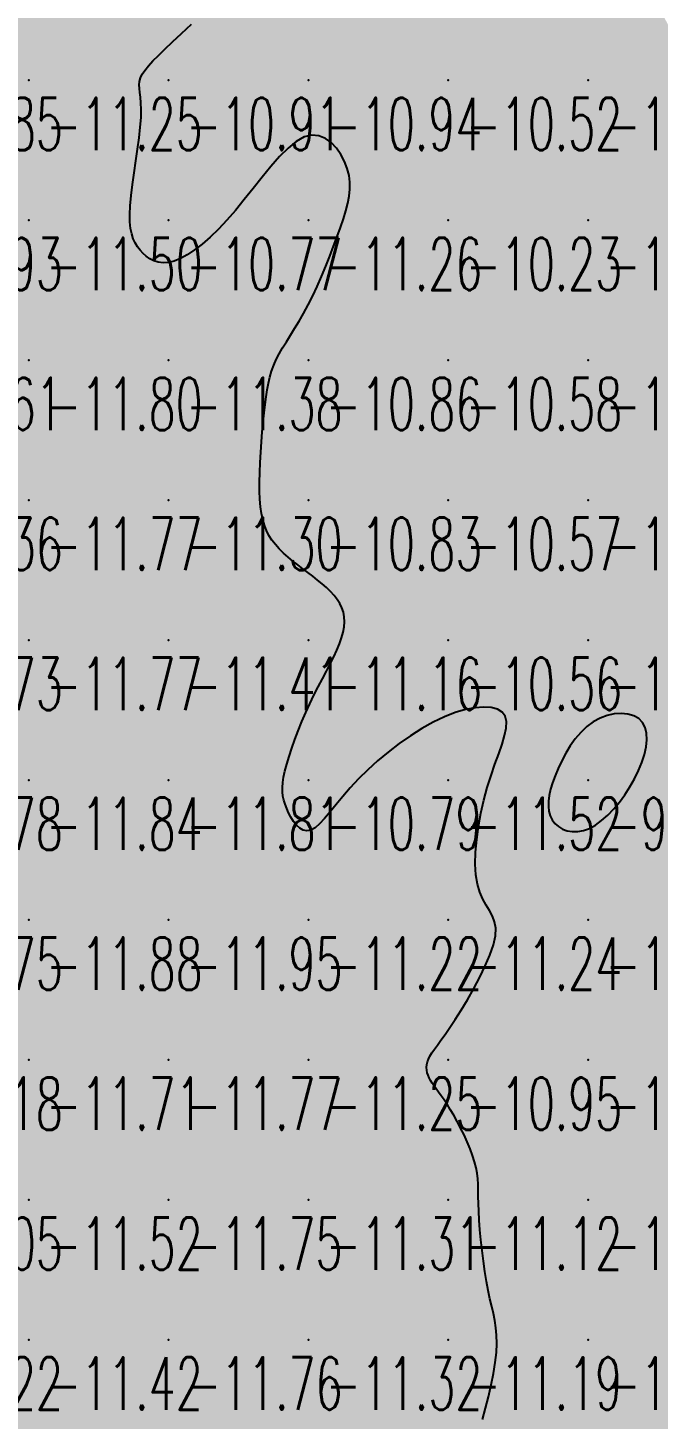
# Model space of a CAD drawing. Header units: millimetres. Extents: x 88261 to 90953, y 390274 to 392322.
# Drawn here: x 89850.2 to 89895.3, y 391011.6 to 391111 of the extents above; entities that cross this region are included whole.
import ezdxf
from ezdxf.enums import TextEntityAlignment as Align

# ---------------------------------------------------------------- set-up
doc = ezdxf.new("R2010")
doc.units = ezdxf.units.MM
doc.header["$LTSCALE"] = 25
for name, color, linetype in [('CN_03_00', 7, 'Continuous'), ('CN_04_00', 242, 'Continuous'), ('COTEAlt', 7, 'Continuous'), ('TN_COLORIAGE', 7, 'Continuous')]:
    doc.layers.add(name, color=color, linetype=linetype)
doc.styles.add('Simplex 1.0', font='Simplex.shx', dxfattribs={"width": 0.99, "height": 2.5})
doc.styles.get("Standard").update_dxf_attribs({"font": 'times.ttf'})

# ---------------------------------------------------------------- blocks, each defined once
blk = doc.blocks.new('COTE')
at = {"color": 0}
blk.add_point((0, 0), dxfattribs=at)
at = {"layer": 'COTEAlt'}
blk.add_attdef('ALT', text='', height=3.75, dxfattribs=at).set_placement((1.25, -1.25), align=Align.TOP_LEFT)

msp = doc.modelspace()

# ---------------------------------------------------------------- linework, layer by layer
at = {"layer": 'CN_03_00', "elevation": -11, "flags": 128}
msp.add_lwpolyline([(89882.693, 391011.543), (89882.911, 391012.343), (89883.12, 391013.174), (89883.311, 391014.012), (89883.475, 391014.834), (89883.604, 391015.618), (89883.689, 391016.341), (89883.723, 391016.986), (89883.711, 391017.567), (89883.661, 391018.101), (89883.581, 391018.609), (89883.477, 391019.11), (89883.357, 391019.622), (89883.229, 391020.166), (89883.101, 391020.759), (89882.978, 391021.416), (89882.864, 391022.124), (89882.759, 391022.864), (89882.665, 391023.62), (89882.583, 391024.372), (89882.515, 391025.102), (89882.462, 391025.793), (89882.426, 391026.425), (89882.406, 391026.986), (89882.396, 391027.485), (89882.389, 391027.936), (89882.377, 391028.353), (89882.354, 391028.75), (89882.311, 391029.14), (89882.241, 391029.539), (89882.136, 391029.959), (89881.992, 391030.412), (89881.813, 391030.89), (89881.606, 391031.384), (89881.378, 391031.881), (89881.136, 391032.373), (89880.887, 391032.848), (89880.637, 391033.296), (89880.394, 391033.706), (89880.164, 391034.071), (89879.948, 391034.393), (89879.747, 391034.679), (89879.561, 391034.934), (89879.391, 391035.164), (89879.238, 391035.375), (89879.101, 391035.572), (89878.983, 391035.763), (89878.882, 391035.951), (89878.802, 391036.138), (89878.744, 391036.326), (89878.708, 391036.515), (89878.698, 391036.706), (89878.715, 391036.9), (89878.76, 391037.098), (89878.836, 391037.301), (89878.943, 391037.512), (89879.085, 391037.74), (89879.262, 391037.997), (89879.476, 391038.295), (89879.73, 391038.646), (89880.025, 391039.06), (89880.362, 391039.55), (89880.745, 391040.128), (89881.17, 391040.798), (89881.619, 391041.541), (89882.072, 391042.332), (89882.506, 391043.145), (89882.9, 391043.954), (89883.232, 391044.732), (89883.479, 391045.456), (89883.622, 391046.098), (89883.645, 391046.642), (89883.566, 391047.107), (89883.409, 391047.52), (89883.199, 391047.91), (89882.962, 391048.303), (89882.721, 391048.729), (89882.503, 391049.214), (89882.331, 391049.786), (89882.226, 391050.465), (89882.186, 391051.238), (89882.208, 391052.086), (89882.285, 391052.986), (89882.412, 391053.919), (89882.584, 391054.864), (89882.795, 391055.8), (89883.04, 391056.707), (89883.312, 391057.567), (89883.592, 391058.372), (89883.86, 391059.118), (89884.096, 391059.8), (89884.281, 391060.414), (89884.393, 391060.954), (89884.413, 391061.417), (89884.321, 391061.797), (89884.101, 391062.092), (89883.763, 391062.299), (89883.318, 391062.421), (89882.781, 391062.457), (89882.165, 391062.408), (89881.483, 391062.275), (89880.749, 391062.057), (89879.975, 391061.756), (89879.176, 391061.373), (89878.363, 391060.919), (89877.547, 391060.404), (89876.74, 391059.84), (89875.954, 391059.239), (89875.199, 391058.611), (89874.488, 391057.968), (89873.831, 391057.321), (89873.239, 391056.682), (89872.706, 391056.066), (89872.227, 391055.487), (89871.796, 391054.959), (89871.407, 391054.498), (89871.053, 391054.118), (89870.728, 391053.834), (89870.426, 391053.661), (89870.141, 391053.607), (89869.874, 391053.661), (89869.626, 391053.803), (89869.397, 391054.016), (89869.189, 391054.282), (89869.002, 391054.582), (89868.838, 391054.898), (89868.697, 391055.212), (89868.581, 391055.511), (89868.49, 391055.8), (89868.427, 391056.088), (89868.392, 391056.387), (89868.388, 391056.706), (89868.416, 391057.054), (89868.477, 391057.443), (89868.572, 391057.883), (89868.703, 391058.379), (89868.866, 391058.925), (89869.059, 391059.512), (89869.278, 391060.128), (89869.52, 391060.764), (89869.781, 391061.409), (89870.058, 391062.053), (89870.348, 391062.687), (89870.646, 391063.302), (89870.948, 391063.895), (89871.246, 391064.465), (89871.535, 391065.014), (89871.809, 391065.539), (89872.06, 391066.041), (89872.283, 391066.518), (89872.473, 391066.971), (89872.622, 391067.399), (89872.731, 391067.804), (89872.798, 391068.187), (89872.824, 391068.551), (89872.807, 391068.898), (89872.749, 391069.229), (89872.647, 391069.546), (89872.503, 391069.851), (89872.316, 391070.147), (89872.091, 391070.434), (89871.832, 391070.714), (89871.544, 391070.988), (89871.233, 391071.259), (89870.902, 391071.528), (89870.558, 391071.795), (89870.205, 391072.063), (89869.848, 391072.333), (89869.491, 391072.607), (89869.14, 391072.885), (89868.8, 391073.168), (89868.475, 391073.459), (89868.171, 391073.758), (89867.893, 391074.067), (89867.645, 391074.386), (89867.431, 391074.718), (89867.25, 391075.067), (89867.101, 391075.441), (89866.981, 391075.845), (89866.889, 391076.285), (89866.823, 391076.768), (89866.78, 391077.298), (89866.758, 391077.883), (89866.757, 391078.524), (89866.772, 391079.211), (89866.802, 391079.929), (89866.844, 391080.663), (89866.896, 391081.399), (89866.955, 391082.121), (89867.018, 391082.815), (89867.083, 391083.467), (89867.149, 391084.064), (89867.218, 391084.612), (89867.295, 391085.117), (89867.385, 391085.588), (89867.491, 391086.033), (89867.618, 391086.458), (89867.77, 391086.872), (89867.951, 391087.282), (89868.165, 391087.696), (89868.407, 391088.12), (89868.675, 391088.559), (89868.963, 391089.019), (89869.267, 391089.506), (89869.583, 391090.025), (89869.906, 391090.582), (89870.232, 391091.183), (89870.557, 391091.831), (89870.877, 391092.516), (89871.19, 391093.227), (89871.493, 391093.95), (89871.782, 391094.674), (89872.056, 391095.387), (89872.31, 391096.077), (89872.543, 391096.731), (89872.751, 391097.341), (89872.928, 391097.911), (89873.069, 391098.449), (89873.168, 391098.963), (89873.219, 391099.46), (89873.217, 391099.95), (89873.156, 391100.439), (89873.031, 391100.935), (89872.836, 391101.441), (89872.577, 391101.936), (89872.258, 391102.393), (89871.884, 391102.786), (89871.462, 391103.088), (89870.995, 391103.274), (89870.49, 391103.317), (89869.952, 391103.189), (89869.385, 391102.876), (89868.796, 391102.399), (89868.188, 391101.792), (89867.567, 391101.087), (89866.936, 391100.317), (89866.301, 391099.515), (89865.667, 391098.714), (89865.038, 391097.945), (89864.418, 391097.238), (89863.812, 391096.6), (89863.223, 391096.032), (89862.654, 391095.537), (89862.11, 391095.116), (89861.592, 391094.773), (89861.106, 391094.509), (89860.654, 391094.327), (89860.239, 391094.227), (89859.86, 391094.201), (89859.515, 391094.24), (89859.201, 391094.337), (89858.916, 391094.48), (89858.659, 391094.662), (89858.426, 391094.872), (89858.217, 391095.103), (89858.029, 391095.348), (89857.864, 391095.615), (89857.725, 391095.915), (89857.615, 391096.258), (89857.535, 391096.655), (89857.488, 391097.117), (89857.476, 391097.655), (89857.503, 391098.28), (89857.569, 391098.997), (89857.665, 391099.785), (89857.78, 391100.619), (89857.904, 391101.473), (89858.027, 391102.321), (89858.137, 391103.137), (89858.225, 391103.896), (89858.28, 391104.571), (89858.294, 391105.144), (89858.278, 391105.624), (89858.244, 391106.025), (89858.204, 391106.364), (89858.171, 391106.656), (89858.159, 391106.916), (89858.18, 391107.162), (89858.247, 391107.407), (89858.371, 391107.667), (89858.556, 391107.95), (89858.808, 391108.265), (89859.129, 391108.619), (89859.522, 391109.019), (89859.992, 391109.474), (89860.542, 391109.991), (89861.175, 391110.579), (89861.887, 391111.24)], dxfattribs=at)
at = {"layer": 'CN_04_00', "elevation": -10, "flags": 128}
msp.add_lwpolyline([(89893.849, 391057.909), (89894.087, 391058.49), (89894.271, 391059.059), (89894.395, 391059.604), (89894.451, 391060.117), (89894.433, 391060.585), (89894.333, 391060.999), (89894.145, 391061.348), (89893.867, 391061.624), (89893.509, 391061.824), (89893.089, 391061.948), (89892.622, 391061.995), (89892.124, 391061.965), (89891.612, 391061.856), (89891.102, 391061.669), (89890.61, 391061.402), (89890.148, 391061.057), (89889.721, 391060.646), (89889.328, 391060.182), (89888.97, 391059.679), (89888.647, 391059.151), (89888.36, 391058.61), (89888.108, 391058.071), (89887.891, 391057.547), (89887.712, 391057.05), (89887.571, 391056.582), (89887.471, 391056.143), (89887.415, 391055.734), (89887.406, 391055.354), (89887.445, 391055.004), (89887.535, 391054.684), (89887.678, 391054.394), (89887.877, 391054.135), (89888.126, 391053.915), (89888.419, 391053.738), (89888.751, 391053.614), (89889.115, 391053.549), (89889.506, 391053.55), (89889.918, 391053.625), (89890.345, 391053.781), (89890.78, 391054.021), (89891.219, 391054.339), (89891.654, 391054.725), (89892.079, 391055.169), (89892.489, 391055.661), (89892.877, 391056.191), (89893.237, 391056.749), (89893.563, 391057.325), (89893.849, 391057.909)], close=True, dxfattribs=at)
at = {"layer": 'TN_COLORIAGE', "color": 201}
for points in [[(89840.249, 391107.239, -11.133), (89850.249, 391107.239, -11.133), (89850.249, 391117.239, -11.133)], [(89840.249, 391117.239, -11.133), (89840.249, 391107.239, -11.133), (89850.249, 391117.239, -11.133)], [(89860.249, 391117.239, -11), (89860.249, 391109.749, -11), (89850.249, 391107.239, -11), (89857.621, 391107.239, -11)], [(89850.249, 391117.239, -11.262), (89850.249, 391107.239, -11.262), (89860.249, 391117.239, -11.262)], [(89860.249, 391109.749, -11.262), (89868.431, 391117.239, -11.262), (89860.249, 391117.239, -11.262)], [(89840.249, 391097.239, -11.247), (89850.249, 391097.239, -11.247), (89850.249, 391107.239, -11.247)], [(89840.249, 391107.239, -11.247), (89840.249, 391097.239, -11.247), (89850.249, 391107.239, -11.247)], [(89850.249, 391097.239, -11), (89858.747, 391105.737, -11), (89850.249, 391107.239, -11), (89857.621, 391107.239, -11)], [(89857.07, 391097.239, -11.497), (89858.747, 391105.737, -11.497), (89850.249, 391097.239, -11.497)], [(89864.932, 391097.239, -11.263), (89870.249, 391105.281, -11.263), (89870.249, 391097.239, -11.263)], [(89873.782, 391100.773, -11.263), (89870.249, 391105.281, -11.263), (89870.249, 391097.239, -11.263)], [(89872.807, 391097.239, -11.263), (89873.782, 391100.773, -11.263), (89870.249, 391097.239, -11.263)], [(89840.249, 391087.239, -11.497), (89850.249, 391087.239, -11.497), (89850.249, 391097.239, -11.497)], [(89840.249, 391097.239, -11.497), (89840.249, 391087.239, -11.497), (89850.249, 391097.239, -11.497)], [(89850.249, 391087.239, -11), (89857.996, 391094.987, -11), (89850.249, 391097.239, -11), (89857.07, 391097.239, -11)], [(89860.249, 391087.239, -11), (89867.592, 391087.239, -11), (89870.249, 391097.239, -11), (89870.249, 391090.656, -11)], [(89860.249, 391087.239, -11), (89860.249, 391093.434, -11), (89870.249, 391097.239, -11), (89864.932, 391097.239, -11)], [(89872.807, 391097.239, -11.263), (89870.249, 391090.656, -11.263), (89870.249, 391097.239, -11.263)], [(89850.249, 391087.239, -11), (89857.996, 391094.987, -11), (89860.249, 391087.239, -11), (89860.249, 391093.434, -11)], [(89840.249, 391077.239, -11.797), (89850.249, 391077.239, -11.797), (89850.249, 391087.239, -11.797)], [(89840.249, 391087.239, -11.797), (89840.249, 391077.239, -11.797), (89850.249, 391087.239, -11.797)], [(89850.249, 391077.239, -11.377), (89860.249, 391077.239, -11.377), (89860.249, 391087.239, -11.377)], [(89850.249, 391087.239, -11.377), (89850.249, 391077.239, -11.377), (89860.249, 391087.239, -11.377)], [(89860.249, 391087.239, -11), (89867.592, 391087.239, -11), (89860.249, 391077.239, -11), (89867.09, 391084.08, -11)], [(89866.548, 391077.239, -11.296), (89867.09, 391084.08, -11.296), (89860.249, 391077.239, -11.296)], [(89840.249, 391067.239, -11.766), (89850.249, 391067.239, -11.766), (89850.249, 391077.239, -11.766)], [(89840.249, 391077.239, -11.766), (89840.249, 391067.239, -11.766), (89850.249, 391077.239, -11.766)], [(89850.249, 391067.239, -11.296), (89860.249, 391067.239, -11.296), (89860.249, 391077.239, -11.296)], [(89850.249, 391077.239, -11.296), (89850.249, 391067.239, -11.296), (89860.249, 391077.239, -11.296)], [(89860.249, 391067.239, -11), (89867.268, 391074.259, -11), (89860.249, 391077.239, -11), (89866.548, 391077.239, -11)], [(89860.249, 391067.239, -11), (89867.268, 391074.259, -11), (89870.249, 391067.239, -11), (89870.249, 391072.041, -11)], [(89872.966, 391069.957, -11.16), (89870.249, 391072.041, -11.16), (89870.249, 391067.239, -11.16)], [(89872.905, 391067.239, -11.16), (89872.966, 391069.957, -11.16), (89870.249, 391067.239, -11.16)], [(89840.249, 391057.239, -11.774), (89850.249, 391057.239, -11.774), (89850.249, 391067.239, -11.774)], [(89840.249, 391067.239, -11.774), (89840.249, 391057.239, -11.774), (89850.249, 391067.239, -11.774)], [(89850.249, 391057.239, -11.409), (89860.249, 391057.239, -11.409), (89860.249, 391067.239, -11.409)], [(89850.249, 391067.239, -11.409), (89850.249, 391057.239, -11.409), (89860.249, 391067.239, -11.409)], [(89860.249, 391057.239, -11), (89868.187, 391057.239, -11), (89870.249, 391067.239, -11), (89870.249, 391062.911, -11)], [(89860.249, 391067.239, -11.16), (89860.249, 391057.239, -11.16), (89870.249, 391067.239, -11.16)], [(89872.905, 391067.239, -11.16), (89870.249, 391062.911, -11.16), (89870.249, 391067.239, -11.16)], [(89880.249, 391062.642, -11.521), (89873.123, 391057.239, -11.521), (89880.249, 391057.239, -11.521)], [(89882.734, 391057.239, -11.521), (89885.735, 391062.726, -11.521), (89880.249, 391057.239, -11.521)], [(89880.249, 391062.642, -11.521), (89885.735, 391062.726, -11.521), (89880.249, 391057.239, -11.521)], [(89840.249, 391047.239, -11.836), (89850.249, 391047.239, -11.836), (89850.249, 391057.239, -11.836)], [(89840.249, 391057.239, -11.836), (89840.249, 391047.239, -11.836), (89850.249, 391057.239, -11.836)], [(89850.249, 391047.239, -11.809), (89860.249, 391047.239, -11.809), (89860.249, 391057.239, -11.809)], [(89850.249, 391057.239, -11.809), (89850.249, 391047.239, -11.809), (89860.249, 391057.239, -11.809)], [(89860.249, 391047.239, -11), (89868.437, 391055.427, -11), (89860.249, 391057.239, -11), (89868.187, 391057.239, -11)], [(89870.249, 391047.239, -11.521), (89880.249, 391047.239, -11.521), (89880.249, 391057.239, -11.521)], [(89880.249, 391057.239, -11), (89873.123, 391057.239, -11), (89870.249, 391047.239, -11), (89870.249, 391052.325, -11)], [(89880.249, 391057.239, -11), (89882.734, 391057.239, -11), (89880.249, 391047.239, -11), (89881.568, 391048.559, -11)], [(89860.249, 391047.239, -11), (89868.437, 391055.427, -11), (89870.249, 391047.239, -11), (89870.249, 391052.325, -11)], [(89881.568, 391048.559, -11.239), (89884.979, 391047.239, -11.239), (89880.249, 391047.239, -11.239)], [(89846.203, 391043.194, -11.746), (89840.249, 391041.408, -11.746), (89850.249, 391047.239, -11.746), (89840.249, 391047.239, -11.746)], [(89846.203, 391043.194, -11.713), (89844.129, 391037.239, -11.713), (89850.249, 391047.239, -11.713), (89850.249, 391037.239, -11.713)], [(89850.249, 391037.239, -11.949), (89860.249, 391037.239, -11.949), (89860.249, 391047.239, -11.949)], [(89850.249, 391047.239, -11.949), (89850.249, 391037.239, -11.949), (89860.249, 391047.239, -11.949)], [(89860.249, 391037.239, -11.217), (89870.249, 391037.239, -11.217), (89870.249, 391047.239, -11.217)], [(89860.249, 391047.239, -11.217), (89860.249, 391037.239, -11.217), (89870.249, 391047.239, -11.217)], [(89870.249, 391037.239, -11), (89878.495, 391037.239, -11), (89880.249, 391047.239, -11), (89880.249, 391039.072, -11)], [(89870.249, 391047.239, -11.239), (89870.249, 391037.239, -11.239), (89880.249, 391047.239, -11.239)], [(89884.979, 391047.239, -11.239), (89880.249, 391039.072, -11.239), (89880.249, 391047.239, -11.239)], [(89841.833, 391028.824, -11.519), (89841.258, 391027.239, -11.519), (89850.249, 391037.239, -11.519), (89850.249, 391027.239, -11.519)], [(89841.833, 391028.824, -11.713), (89844.129, 391037.239, -11.713), (89850.249, 391037.239, -11.713)], [(89850.249, 391027.239, -11.769), (89860.249, 391027.239, -11.769), (89860.249, 391037.239, -11.769)], [(89850.249, 391037.239, -11.769), (89850.249, 391027.239, -11.769), (89860.249, 391037.239, -11.769)], [(89860.249, 391027.239, -11.252), (89870.249, 391027.239, -11.252), (89870.249, 391037.239, -11.252)], [(89860.249, 391037.239, -11.252), (89860.249, 391027.239, -11.252), (89870.249, 391037.239, -11.252)], [(89870.249, 391027.239, -11), (89878.788, 391035.779, -11), (89870.249, 391037.239, -11), (89878.495, 391037.239, -11)], [(89870.249, 391027.239, -11), (89878.788, 391035.779, -11), (89880.249, 391027.239, -11), (89880.249, 391034.221, -11)], [(89882.583, 391029.574, -11.124), (89880.249, 391034.221, -11.124), (89880.249, 391027.239, -11.124)], [(89882.236, 391027.239, -11.124), (89882.583, 391029.574, -11.124), (89880.249, 391027.239, -11.124)], [(89841.258, 391027.239, -11.519), (89843.359, 391020.35, -11.519), (89850.249, 391027.239, -11.519)], [(89843.359, 391020.35, -11.419), (89842.968, 391017.239, -11.419), (89850.249, 391027.239, -11.419), (89850.249, 391017.239, -11.419)], [(89850.249, 391017.239, -11.747), (89860.249, 391017.239, -11.747), (89860.249, 391027.239, -11.747)], [(89850.249, 391027.239, -11.747), (89850.249, 391017.239, -11.747), (89860.249, 391027.239, -11.747)], [(89860.249, 391017.239, -11.314), (89870.249, 391017.239, -11.314), (89870.249, 391027.239, -11.314)], [(89860.249, 391027.239, -11.314), (89860.249, 391017.239, -11.314), (89870.249, 391027.239, -11.314)], [(89870.249, 391017.239, -11.124), (89880.249, 391017.239, -11.124), (89880.249, 391027.239, -11.124)], [(89870.249, 391027.239, -11.124), (89870.249, 391017.239, -11.124), (89880.249, 391027.239, -11.124)], [(89880.249, 391017.239, -11), (89883.028, 391020.019, -11), (89880.249, 391027.239, -11), (89882.236, 391027.239, -11)], [(89883.028, 391020.019, -11.193), (89884.257, 391017.239, -11.193), (89880.249, 391017.239, -11.193)], [(89840.249, 391007.239, -11.419), (89850.249, 391007.239, -11.419), (89850.249, 391017.239, -11.419)], [(89840.249, 391010.01, -11.419), (89842.968, 391017.239, -11.419), (89840.249, 391007.239, -11.419), (89850.249, 391017.239, -11.419)], [(89850.249, 391007.239, -11.763), (89860.249, 391007.239, -11.763), (89860.249, 391017.239, -11.763)], [(89850.249, 391017.239, -11.763), (89850.249, 391007.239, -11.763), (89860.249, 391017.239, -11.763)], [(89860.249, 391007.239, -11.323), (89870.249, 391007.239, -11.323), (89870.249, 391017.239, -11.323)], [(89860.249, 391017.239, -11.323), (89860.249, 391007.239, -11.323), (89870.249, 391017.239, -11.323)], [(89870.249, 391007.239, -11.193), (89880.249, 391007.239, -11.193), (89880.249, 391017.239, -11.193)], [(89870.249, 391017.239, -11.193), (89870.249, 391007.239, -11.193), (89880.249, 391017.239, -11.193)], [(89880.249, 391017.239, -11), (89884.257, 391017.239, -11), (89880.249, 391007.239, -11), (89882.078, 391009.069, -11)]]:
    msp.add_solid(points, dxfattribs=at)
at = {"layer": 'TN_COLORIAGE', "color": 191}
for points in [[(89860.249, 391107.239, -10.942), (89870.249, 391107.239, -10.942), (89870.249, 391117.239, -10.942)], [(89868.431, 391117.239, -10.912), (89860.249, 391109.749, -10.912), (89870.249, 391117.239, -10.912), (89860.249, 391107.239, -10.912)], [(89870.249, 391107.239, -10.876), (89880.249, 391107.239, -10.876), (89880.249, 391117.239, -10.876)], [(89870.249, 391117.239, -10.876), (89870.249, 391107.239, -10.876), (89880.249, 391117.239, -10.876)], [(89880.249, 391107.239, -10.524), (89890.249, 391107.239, -10.524), (89890.249, 391117.239, -10.524)], [(89880.249, 391117.239, -10.524), (89880.249, 391107.239, -10.524), (89890.249, 391117.239, -10.524)], [(89890.249, 391117.239, -10), (89896.61, 391117.239, -10), (89890.249, 391107.239, -10), (89895.365, 391112.356, -10)], [(89895.365, 391112.356, -10.314), (89898.047, 391107.239, -10.314), (89890.249, 391107.239, -10.314)], [(89857.621, 391107.239, -10.912), (89860.249, 391109.749, -10.912), (89860.249, 391107.239, -10.912)], [(89858.747, 391105.737, -10.768), (89857.07, 391097.239, -10.768), (89860.249, 391107.239, -10.768), (89860.249, 391097.239, -10.768)], [(89857.621, 391107.239, -10.912), (89858.747, 391105.737, -10.912), (89860.249, 391107.239, -10.912)], [(89870.249, 391105.281, -10.768), (89864.932, 391097.239, -10.768), (89870.249, 391107.239, -10.768), (89860.249, 391097.239, -10.768)], [(89860.249, 391107.239, -10.936), (89860.249, 391097.239, -10.936), (89870.249, 391107.239, -10.936)], [(89870.249, 391105.281, -10.519), (89873.782, 391100.773, -10.519), (89870.249, 391107.239, -10.519), (89880.249, 391107.239, -10.519)], [(89873.782, 391100.773, -10.235), (89872.807, 391097.239, -10.235), (89880.249, 391107.239, -10.235), (89880.249, 391097.239, -10.235)], [(89880.249, 391097.239, -10.314), (89890.249, 391097.239, -10.314), (89890.249, 391107.239, -10.314)], [(89880.249, 391107.239, -10.314), (89880.249, 391097.239, -10.314), (89890.249, 391107.239, -10.314)], [(89890.249, 391097.239, -10), (89898.4, 391105.391, -10), (89890.249, 391107.239, -10), (89898.047, 391107.239, -10)], [(89890.249, 391097.239, -10), (89898.4, 391105.391, -10), (89900.249, 391097.239, -10), (89900.249, 391100.284, -10)], [(89857.07, 391097.239, -10.768), (89857.996, 391094.987, -10.768), (89860.249, 391097.239, -10.768)], [(89860.249, 391093.434, -10.768), (89857.996, 391094.987, -10.768), (89860.249, 391097.239, -10.768)], [(89864.932, 391097.239, -10.768), (89860.249, 391093.434, -10.768), (89860.249, 391097.239, -10.768)], [(89870.249, 391087.239, -10.235), (89880.249, 391087.239, -10.235), (89880.249, 391097.239, -10.235)], [(89870.249, 391090.656, -10.235), (89872.807, 391097.239, -10.235), (89870.249, 391087.239, -10.235), (89880.249, 391097.239, -10.235)], [(89880.249, 391087.239, -10.391), (89890.249, 391087.239, -10.391), (89890.249, 391097.239, -10.391)], [(89880.249, 391097.239, -10.391), (89880.249, 391087.239, -10.391), (89890.249, 391097.239, -10.391)], [(89890.249, 391087.239, -10.039), (89900.249, 391087.239, -10.039), (89900.249, 391097.239, -10.039)], [(89890.249, 391097.239, -10.039), (89890.249, 391087.239, -10.039), (89900.249, 391097.239, -10.039)], [(89870.249, 391090.656, -10.864), (89867.592, 391087.239, -10.864), (89870.249, 391087.239, -10.864)], [(89867.09, 391084.08, -10.826), (89866.548, 391077.239, -10.826), (89870.249, 391087.239, -10.826), (89870.249, 391077.239, -10.826)], [(89867.09, 391084.08, -10.864), (89867.592, 391087.239, -10.864), (89870.249, 391087.239, -10.864)], [(89870.249, 391077.239, -10.582), (89880.249, 391077.239, -10.582), (89880.249, 391087.239, -10.582)], [(89870.249, 391087.239, -10.582), (89870.249, 391077.239, -10.582), (89880.249, 391087.239, -10.582)], [(89880.249, 391077.239, -10.521), (89890.249, 391077.239, -10.521), (89890.249, 391087.239, -10.521)], [(89880.249, 391087.239, -10.521), (89880.249, 391077.239, -10.521), (89890.249, 391087.239, -10.521)], [(89890.249, 391077.239, -10.499), (89900.249, 391077.239, -10.499), (89900.249, 391087.239, -10.499)], [(89890.249, 391087.239, -10.499), (89890.249, 391077.239, -10.499), (89900.249, 391087.239, -10.499)], [(89866.548, 391077.239, -10.826), (89867.268, 391074.259, -10.826), (89870.249, 391077.239, -10.826)], [(89870.249, 391072.041, -10.826), (89867.268, 391074.259, -10.826), (89870.249, 391077.239, -10.826)], [(89870.249, 391072.041, -10.57), (89872.966, 391069.957, -10.57), (89870.249, 391077.239, -10.57), (89880.249, 391077.239, -10.57)], [(89872.966, 391069.957, -10.557), (89872.905, 391067.239, -10.557), (89880.249, 391077.239, -10.557), (89880.249, 391067.239, -10.557)], [(89880.249, 391067.239, -10.623), (89890.249, 391067.239, -10.623), (89890.249, 391077.239, -10.623)], [(89880.249, 391077.239, -10.623), (89880.249, 391067.239, -10.623), (89890.249, 391077.239, -10.623)], [(89890.249, 391067.239, -10.422), (89900.249, 391067.239, -10.422), (89900.249, 391077.239, -10.422)], [(89890.249, 391077.239, -10.422), (89890.249, 391067.239, -10.422), (89900.249, 391077.239, -10.422)], [(89873.123, 391057.239, -10.557), (89880.249, 391062.642, -10.557), (89870.249, 391057.239, -10.557), (89880.249, 391067.239, -10.557)], [(89870.249, 391062.911, -10.557), (89872.905, 391067.239, -10.557), (89870.249, 391057.239, -10.557), (89880.249, 391067.239, -10.557)], [(89885.735, 391062.726, -10.557), (89880.249, 391062.642, -10.557), (89890.249, 391067.239, -10.557), (89880.249, 391067.239, -10.557)], [(89885.735, 391062.726, -10), (89882.734, 391057.239, -10), (89890.249, 391067.239, -10), (89887.505, 391057.239, -10)], [(89887.505, 391057.239, -10.571), (89890.249, 391062.256, -10.571), (89890.249, 391067.239, -10.571)], [(89900.249, 391067.239, -10), (89895.158, 391062.148, -10), (89890.249, 391067.239, -10), (89890.249, 391062.256, -10)], [(89900.249, 391057.239, -10), (89893.993, 391057.239, -10), (89900.249, 391067.239, -10), (89895.158, 391062.148, -10)], [(89870.249, 391062.911, -10.79), (89868.187, 391057.239, -10.79), (89870.249, 391057.239, -10.79)], [(89868.187, 391057.239, -10.79), (89868.437, 391055.427, -10.79), (89870.249, 391057.239, -10.79)], [(89870.249, 391052.325, -10.79), (89868.437, 391055.427, -10.79), (89870.249, 391057.239, -10.79)], [(89870.249, 391052.325, -10.79), (89873.123, 391057.239, -10.79), (89870.249, 391057.239, -10.79)], [(89881.568, 391048.559, -10), (89882.734, 391057.239, -10), (89887.079, 391054.07, -10), (89887.505, 391057.239, -10)], [(89890.249, 391047.239, -10.961), (89900.249, 391047.239, -10.961), (89900.249, 391057.239, -10.961)], [(89900.249, 391057.239, -10), (89893.993, 391057.239, -10), (89890.249, 391047.239, -10), (89890.249, 391052.844, -10)], [(89884.979, 391047.239, -10), (89881.568, 391048.559, -10), (89890.249, 391047.239, -10), (89887.079, 391054.07, -10)], [(89887.079, 391054.07, -10.733), (89890.249, 391052.844, -10.733), (89890.249, 391047.239, -10.733)], [(89880.249, 391037.239, -10.733), (89890.249, 391037.239, -10.733), (89890.249, 391047.239, -10.733)], [(89880.249, 391039.072, -10.733), (89884.979, 391047.239, -10.733), (89880.249, 391037.239, -10.733), (89890.249, 391047.239, -10.733)], [(89890.249, 391037.239, -10.852), (89900.249, 391037.239, -10.852), (89900.249, 391047.239, -10.852)], [(89890.249, 391047.239, -10.852), (89890.249, 391037.239, -10.852), (89900.249, 391047.239, -10.852)], [(89880.249, 391039.072, -10.946), (89878.495, 391037.239, -10.946), (89880.249, 391037.239, -10.946)], [(89878.495, 391037.239, -10.946), (89878.788, 391035.779, -10.946), (89880.249, 391037.239, -10.946)], [(89880.249, 391034.221, -10.946), (89878.788, 391035.779, -10.946), (89880.249, 391037.239, -10.946)], [(89880.249, 391034.221, -10.592), (89882.583, 391029.574, -10.592), (89880.249, 391037.239, -10.592), (89890.249, 391037.239, -10.592)], [(89882.583, 391029.574, -10.499), (89882.236, 391027.239, -10.499), (89890.249, 391037.239, -10.499), (89890.249, 391027.239, -10.499)], [(89890.249, 391027.239, -10.601), (89900.249, 391027.239, -10.601), (89900.249, 391037.239, -10.601)], [(89890.249, 391037.239, -10.601), (89890.249, 391027.239, -10.601), (89900.249, 391037.239, -10.601)], [(89882.236, 391027.239, -10.499), (89883.028, 391020.019, -10.499), (89890.249, 391027.239, -10.499)], [(89884.257, 391017.239, -10.499), (89883.028, 391020.019, -10.499), (89890.249, 391017.239, -10.499), (89890.249, 391027.239, -10.499)], [(89890.249, 391017.239, -10.131), (89900.249, 391017.239, -10.131), (89900.249, 391027.239, -10.131)], [(89890.249, 391027.239, -10.131), (89890.249, 391017.239, -10.131), (89900.249, 391027.239, -10.131)], [(89882.078, 391009.069, -10.229), (89881.021, 391007.239, -10.229), (89890.249, 391017.239, -10.229), (89890.249, 391007.239, -10.229)], [(89882.078, 391009.069, -10.712), (89884.257, 391017.239, -10.712), (89890.249, 391017.239, -10.712)], [(89890.249, 391007.239, -10.317), (89900.249, 391007.239, -10.317), (89900.249, 391017.239, -10.317)], [(89890.249, 391017.239, -10.317), (89890.249, 391007.239, -10.317), (89900.249, 391017.239, -10.317)]]:
    msp.add_solid(points, dxfattribs=at)
at = {"layer": 'TN_COLORIAGE', "color": 181}
for points in [[(89890.249, 391062.256, -9.425), (89887.505, 391057.239, -9.425), (89890.249, 391057.239, -9.425)], [(89890.249, 391062.256, -9.425), (89895.158, 391062.148, -9.425), (89890.249, 391057.239, -9.425)], [(89895.158, 391062.148, -9.425), (89893.993, 391057.239, -9.425), (89890.249, 391057.239, -9.425)], [(89890.249, 391052.844, -9.425), (89887.079, 391054.07, -9.425), (89890.249, 391057.239, -9.425)], [(89887.079, 391054.07, -9.425), (89887.505, 391057.239, -9.425), (89890.249, 391057.239, -9.425)], [(89890.249, 391052.844, -9.425), (89893.993, 391057.239, -9.425), (89890.249, 391057.239, -9.425)]]:
    msp.add_solid(points, dxfattribs=at)

# ---------------------------------------------------------------- block references
at = {"layer": 'COTEAlt'}
ref = msp.add_blockref('COTE', (89840.249, 391107.239), dxfattribs=at)
ref.add_attrib('ALT', '-11.85', dxfattribs={"height": 3.75, "style": 'Simplex 1.0', "width": 0.6}).set_placement((89841.499, 391105.989), align=Align.TOP_LEFT)
ref = msp.add_blockref('COTE', (89850.249, 391107.239), dxfattribs=at)
ref.add_attrib('ALT', '-11.25', dxfattribs={"height": 3.75, "style": 'Simplex 1.0', "width": 0.6}).set_placement((89851.499, 391105.989), align=Align.TOP_LEFT)
ref = msp.add_blockref('COTE', (89860.249, 391107.239), dxfattribs=at)
ref.add_attrib('ALT', '-10.91', dxfattribs={"height": 3.75, "style": 'Simplex 1.0', "width": 0.6}).set_placement((89861.499, 391105.989), align=Align.TOP_LEFT)
ref = msp.add_blockref('COTE', (89870.249, 391107.239), dxfattribs=at)
ref.add_attrib('ALT', '-10.94', dxfattribs={"height": 3.75, "style": 'Simplex 1.0', "width": 0.6}).set_placement((89871.499, 391105.989), align=Align.TOP_LEFT)
ref = msp.add_blockref('COTE', (89880.249, 391107.239), dxfattribs=at)
ref.add_attrib('ALT', '-10.52', dxfattribs={"height": 3.75, "style": 'Simplex 1.0', "width": 0.6}).set_placement((89881.499, 391105.989), align=Align.TOP_LEFT)
ref = msp.add_blockref('COTE', (89890.249, 391107.239), dxfattribs=at)
ref.add_attrib('ALT', '-10.31', dxfattribs={"height": 3.75, "style": 'Simplex 1.0', "width": 0.6}).set_placement((89891.499, 391105.989), align=Align.TOP_LEFT)
ref = msp.add_blockref('COTE', (89840.249, 391097.239), dxfattribs=at)
ref.add_attrib('ALT', '-11.93', dxfattribs={"height": 3.75, "style": 'Simplex 1.0', "width": 0.6}).set_placement((89841.499, 391095.989), align=Align.TOP_LEFT)
ref = msp.add_blockref('COTE', (89850.249, 391097.239), dxfattribs=at)
ref.add_attrib('ALT', '-11.50', dxfattribs={"height": 3.75, "style": 'Simplex 1.0', "width": 0.6}).set_placement((89851.499, 391095.989), align=Align.TOP_LEFT)
ref = msp.add_blockref('COTE', (89860.249, 391097.239), dxfattribs=at)
ref.add_attrib('ALT', '-10.77', dxfattribs={"height": 3.75, "style": 'Simplex 1.0', "width": 0.6}).set_placement((89861.499, 391095.989), align=Align.TOP_LEFT)
ref = msp.add_blockref('COTE', (89870.249, 391097.239), dxfattribs=at)
ref.add_attrib('ALT', '-11.26', dxfattribs={"height": 3.75, "style": 'Simplex 1.0', "width": 0.6}).set_placement((89871.499, 391095.989), align=Align.TOP_LEFT)
ref = msp.add_blockref('COTE', (89880.249, 391097.239), dxfattribs=at)
ref.add_attrib('ALT', '-10.23', dxfattribs={"height": 3.75, "style": 'Simplex 1.0', "width": 0.6}).set_placement((89881.499, 391095.989), align=Align.TOP_LEFT)
ref = msp.add_blockref('COTE', (89890.249, 391097.239), dxfattribs=at)
ref.add_attrib('ALT', '-10.39', dxfattribs={"height": 3.75, "style": 'Simplex 1.0', "width": 0.6}).set_placement((89891.499, 391095.989), align=Align.TOP_LEFT)
ref = msp.add_blockref('COTE', (89840.249, 391087.239), dxfattribs=at)
ref.add_attrib('ALT', '-11.61', dxfattribs={"height": 3.75, "style": 'Simplex 1.0', "width": 0.6}).set_placement((89841.499, 391085.989), align=Align.TOP_LEFT)
ref = msp.add_blockref('COTE', (89850.249, 391087.239), dxfattribs=at)
ref.add_attrib('ALT', '-11.80', dxfattribs={"height": 3.75, "style": 'Simplex 1.0', "width": 0.6}).set_placement((89851.499, 391085.989), align=Align.TOP_LEFT)
ref = msp.add_blockref('COTE', (89860.249, 391087.239), dxfattribs=at)
ref.add_attrib('ALT', '-11.38', dxfattribs={"height": 3.75, "style": 'Simplex 1.0', "width": 0.6}).set_placement((89861.499, 391085.989), align=Align.TOP_LEFT)
ref = msp.add_blockref('COTE', (89870.249, 391087.239), dxfattribs=at)
ref.add_attrib('ALT', '-10.86', dxfattribs={"height": 3.75, "style": 'Simplex 1.0', "width": 0.6}).set_placement((89871.499, 391085.989), align=Align.TOP_LEFT)
ref = msp.add_blockref('COTE', (89880.249, 391087.239), dxfattribs=at)
ref.add_attrib('ALT', '-10.58', dxfattribs={"height": 3.75, "style": 'Simplex 1.0', "width": 0.6}).set_placement((89881.499, 391085.989), align=Align.TOP_LEFT)
ref = msp.add_blockref('COTE', (89890.249, 391087.239), dxfattribs=at)
ref.add_attrib('ALT', '-10.52', dxfattribs={"height": 3.75, "style": 'Simplex 1.0', "width": 0.6}).set_placement((89891.499, 391085.989), align=Align.TOP_LEFT)
ref = msp.add_blockref('COTE', (89840.249, 391077.239), dxfattribs=at)
ref.add_attrib('ALT', '-11.36', dxfattribs={"height": 3.75, "style": 'Simplex 1.0', "width": 0.6}).set_placement((89841.499, 391075.989), align=Align.TOP_LEFT)
ref = msp.add_blockref('COTE', (89850.249, 391077.239), dxfattribs=at)
ref.add_attrib('ALT', '-11.77', dxfattribs={"height": 3.75, "style": 'Simplex 1.0', "width": 0.6}).set_placement((89851.499, 391075.989), align=Align.TOP_LEFT)
ref = msp.add_blockref('COTE', (89860.249, 391077.239), dxfattribs=at)
ref.add_attrib('ALT', '-11.30', dxfattribs={"height": 3.75, "style": 'Simplex 1.0', "width": 0.6}).set_placement((89861.499, 391075.989), align=Align.TOP_LEFT)
ref = msp.add_blockref('COTE', (89870.249, 391077.239), dxfattribs=at)
ref.add_attrib('ALT', '-10.83', dxfattribs={"height": 3.75, "style": 'Simplex 1.0', "width": 0.6}).set_placement((89871.499, 391075.989), align=Align.TOP_LEFT)
ref = msp.add_blockref('COTE', (89880.249, 391077.239), dxfattribs=at)
ref.add_attrib('ALT', '-10.57', dxfattribs={"height": 3.75, "style": 'Simplex 1.0', "width": 0.6}).set_placement((89881.499, 391075.989), align=Align.TOP_LEFT)
ref = msp.add_blockref('COTE', (89890.249, 391077.239), dxfattribs=at)
ref.add_attrib('ALT', '-10.62', dxfattribs={"height": 3.75, "style": 'Simplex 1.0', "width": 0.6}).set_placement((89891.499, 391075.989), align=Align.TOP_LEFT)
ref = msp.add_blockref('COTE', (89840.249, 391067.239), dxfattribs=at)
ref.add_attrib('ALT', '-11.73', dxfattribs={"height": 3.75, "style": 'Simplex 1.0', "width": 0.6}).set_placement((89841.499, 391065.989), align=Align.TOP_LEFT)
ref = msp.add_blockref('COTE', (89850.249, 391067.239), dxfattribs=at)
ref.add_attrib('ALT', '-11.77', dxfattribs={"height": 3.75, "style": 'Simplex 1.0', "width": 0.6}).set_placement((89851.499, 391065.989), align=Align.TOP_LEFT)
ref = msp.add_blockref('COTE', (89860.249, 391067.239), dxfattribs=at)
ref.add_attrib('ALT', '-11.41', dxfattribs={"height": 3.75, "style": 'Simplex 1.0', "width": 0.6}).set_placement((89861.499, 391065.989), align=Align.TOP_LEFT)
ref = msp.add_blockref('COTE', (89870.249, 391067.239), dxfattribs=at)
ref.add_attrib('ALT', '-11.16', dxfattribs={"height": 3.75, "style": 'Simplex 1.0', "width": 0.6}).set_placement((89871.499, 391065.989), align=Align.TOP_LEFT)
ref = msp.add_blockref('COTE', (89880.249, 391067.239), dxfattribs=at)
ref.add_attrib('ALT', '-10.56', dxfattribs={"height": 3.75, "style": 'Simplex 1.0', "width": 0.6}).set_placement((89881.499, 391065.989), align=Align.TOP_LEFT)
ref = msp.add_blockref('COTE', (89890.249, 391067.239), dxfattribs=at)
ref.add_attrib('ALT', '-10.57', dxfattribs={"height": 3.75, "style": 'Simplex 1.0', "width": 0.6}).set_placement((89891.499, 391065.989), align=Align.TOP_LEFT)
ref = msp.add_blockref('COTE', (89840.249, 391057.239), dxfattribs=at)
ref.add_attrib('ALT', '-11.78', dxfattribs={"height": 3.75, "style": 'Simplex 1.0', "width": 0.6}).set_placement((89841.499, 391055.989), align=Align.TOP_LEFT)
ref = msp.add_blockref('COTE', (89850.249, 391057.239), dxfattribs=at)
ref.add_attrib('ALT', '-11.84', dxfattribs={"height": 3.75, "style": 'Simplex 1.0', "width": 0.6}).set_placement((89851.499, 391055.989), align=Align.TOP_LEFT)
ref = msp.add_blockref('COTE', (89860.249, 391057.239), dxfattribs=at)
ref.add_attrib('ALT', '-11.81', dxfattribs={"height": 3.75, "style": 'Simplex 1.0', "width": 0.6}).set_placement((89861.499, 391055.989), align=Align.TOP_LEFT)
ref = msp.add_blockref('COTE', (89870.249, 391057.239), dxfattribs=at)
ref.add_attrib('ALT', '-10.79', dxfattribs={"height": 3.75, "style": 'Simplex 1.0', "width": 0.6}).set_placement((89871.499, 391055.989), align=Align.TOP_LEFT)
ref = msp.add_blockref('COTE', (89880.249, 391057.239), dxfattribs=at)
ref.add_attrib('ALT', '-11.52', dxfattribs={"height": 3.75, "style": 'Simplex 1.0', "width": 0.6}).set_placement((89881.499, 391055.989), align=Align.TOP_LEFT)
ref = msp.add_blockref('COTE', (89890.249, 391057.239), dxfattribs=at)
ref.add_attrib('ALT', '-9.42', dxfattribs={"height": 3.75, "style": 'Simplex 1.0', "width": 0.6}).set_placement((89891.499, 391055.989), align=Align.TOP_LEFT)
ref = msp.add_blockref('COTE', (89840.249, 391047.239), dxfattribs=at)
ref.add_attrib('ALT', '-11.75', dxfattribs={"height": 3.75, "style": 'Simplex 1.0', "width": 0.6}).set_placement((89841.499, 391045.989), align=Align.TOP_LEFT)
ref = msp.add_blockref('COTE', (89850.249, 391047.239), dxfattribs=at)
ref.add_attrib('ALT', '-11.88', dxfattribs={"height": 3.75, "style": 'Simplex 1.0', "width": 0.6}).set_placement((89851.499, 391045.989), align=Align.TOP_LEFT)
ref = msp.add_blockref('COTE', (89860.249, 391047.239), dxfattribs=at)
ref.add_attrib('ALT', '-11.95', dxfattribs={"height": 3.75, "style": 'Simplex 1.0', "width": 0.6}).set_placement((89861.499, 391045.989), align=Align.TOP_LEFT)
ref = msp.add_blockref('COTE', (89870.249, 391047.239), dxfattribs=at)
ref.add_attrib('ALT', '-11.22', dxfattribs={"height": 3.75, "style": 'Simplex 1.0', "width": 0.6}).set_placement((89871.499, 391045.989), align=Align.TOP_LEFT)
ref = msp.add_blockref('COTE', (89880.249, 391047.239), dxfattribs=at)
ref.add_attrib('ALT', '-11.24', dxfattribs={"height": 3.75, "style": 'Simplex 1.0', "width": 0.6}).set_placement((89881.499, 391045.989), align=Align.TOP_LEFT)
ref = msp.add_blockref('COTE', (89890.249, 391047.239), dxfattribs=at)
ref.add_attrib('ALT', '-10.73', dxfattribs={"height": 3.75, "style": 'Simplex 1.0', "width": 0.6}).set_placement((89891.499, 391045.989), align=Align.TOP_LEFT)
ref = msp.add_blockref('COTE', (89840.249, 391037.239), dxfattribs=at)
ref.add_attrib('ALT', '-12.18', dxfattribs={"height": 3.75, "style": 'Simplex 1.0', "width": 0.6}).set_placement((89841.499, 391035.989), align=Align.TOP_LEFT)
ref = msp.add_blockref('COTE', (89850.249, 391037.239), dxfattribs=at)
ref.add_attrib('ALT', '-11.71', dxfattribs={"height": 3.75, "style": 'Simplex 1.0', "width": 0.6}).set_placement((89851.499, 391035.989), align=Align.TOP_LEFT)
ref = msp.add_blockref('COTE', (89860.249, 391037.239), dxfattribs=at)
ref.add_attrib('ALT', '-11.77', dxfattribs={"height": 3.75, "style": 'Simplex 1.0', "width": 0.6}).set_placement((89861.499, 391035.989), align=Align.TOP_LEFT)
ref = msp.add_blockref('COTE', (89870.249, 391037.239), dxfattribs=at)
ref.add_attrib('ALT', '-11.25', dxfattribs={"height": 3.75, "style": 'Simplex 1.0', "width": 0.6}).set_placement((89871.499, 391035.989), align=Align.TOP_LEFT)
ref = msp.add_blockref('COTE', (89880.249, 391037.239), dxfattribs=at)
ref.add_attrib('ALT', '-10.95', dxfattribs={"height": 3.75, "style": 'Simplex 1.0', "width": 0.6}).set_placement((89881.499, 391035.989), align=Align.TOP_LEFT)
ref = msp.add_blockref('COTE', (89890.249, 391037.239), dxfattribs=at)
ref.add_attrib('ALT', '-10.59', dxfattribs={"height": 3.75, "style": 'Simplex 1.0', "width": 0.6}).set_placement((89891.499, 391035.989), align=Align.TOP_LEFT)
ref = msp.add_blockref('COTE', (89840.249, 391027.239), dxfattribs=at)
ref.add_attrib('ALT', '-12.05', dxfattribs={"height": 3.75, "style": 'Simplex 1.0', "width": 0.6}).set_placement((89841.499, 391025.989), align=Align.TOP_LEFT)
ref = msp.add_blockref('COTE', (89850.249, 391027.239), dxfattribs=at)
ref.add_attrib('ALT', '-11.52', dxfattribs={"height": 3.75, "style": 'Simplex 1.0', "width": 0.6}).set_placement((89851.499, 391025.989), align=Align.TOP_LEFT)
ref = msp.add_blockref('COTE', (89860.249, 391027.239), dxfattribs=at)
ref.add_attrib('ALT', '-11.75', dxfattribs={"height": 3.75, "style": 'Simplex 1.0', "width": 0.6}).set_placement((89861.499, 391025.989), align=Align.TOP_LEFT)
ref = msp.add_blockref('COTE', (89870.249, 391027.239), dxfattribs=at)
ref.add_attrib('ALT', '-11.31', dxfattribs={"height": 3.75, "style": 'Simplex 1.0', "width": 0.6}).set_placement((89871.499, 391025.989), align=Align.TOP_LEFT)
ref = msp.add_blockref('COTE', (89880.249, 391027.239), dxfattribs=at)
ref.add_attrib('ALT', '-11.12', dxfattribs={"height": 3.75, "style": 'Simplex 1.0', "width": 0.6}).set_placement((89881.499, 391025.989), align=Align.TOP_LEFT)
ref = msp.add_blockref('COTE', (89890.249, 391027.239), dxfattribs=at)
ref.add_attrib('ALT', '-10.50', dxfattribs={"height": 3.75, "style": 'Simplex 1.0', "width": 0.6}).set_placement((89891.499, 391025.989), align=Align.TOP_LEFT)
ref = msp.add_blockref('COTE', (89840.249, 391017.239), dxfattribs=at)
ref.add_attrib('ALT', '-12.22', dxfattribs={"height": 3.75, "style": 'Simplex 1.0', "width": 0.6}).set_placement((89841.499, 391015.989), align=Align.TOP_LEFT)
ref = msp.add_blockref('COTE', (89850.249, 391017.239), dxfattribs=at)
ref.add_attrib('ALT', '-11.42', dxfattribs={"height": 3.75, "style": 'Simplex 1.0', "width": 0.6}).set_placement((89851.499, 391015.989), align=Align.TOP_LEFT)
ref = msp.add_blockref('COTE', (89860.249, 391017.239), dxfattribs=at)
ref.add_attrib('ALT', '-11.76', dxfattribs={"height": 3.75, "style": 'Simplex 1.0', "width": 0.6}).set_placement((89861.499, 391015.989), align=Align.TOP_LEFT)
ref = msp.add_blockref('COTE', (89870.249, 391017.239), dxfattribs=at)
ref.add_attrib('ALT', '-11.32', dxfattribs={"height": 3.75, "style": 'Simplex 1.0', "width": 0.6}).set_placement((89871.499, 391015.989), align=Align.TOP_LEFT)
ref = msp.add_blockref('COTE', (89880.249, 391017.239), dxfattribs=at)
ref.add_attrib('ALT', '-11.19', dxfattribs={"height": 3.75, "style": 'Simplex 1.0', "width": 0.6}).set_placement((89881.499, 391015.989), align=Align.TOP_LEFT)
ref = msp.add_blockref('COTE', (89890.249, 391017.239), dxfattribs=at)
ref.add_attrib('ALT', '-10.71', dxfattribs={"height": 3.75, "style": 'Simplex 1.0', "width": 0.6}).set_placement((89891.499, 391015.989), align=Align.TOP_LEFT)

doc.saveas('drawing.dxf')
